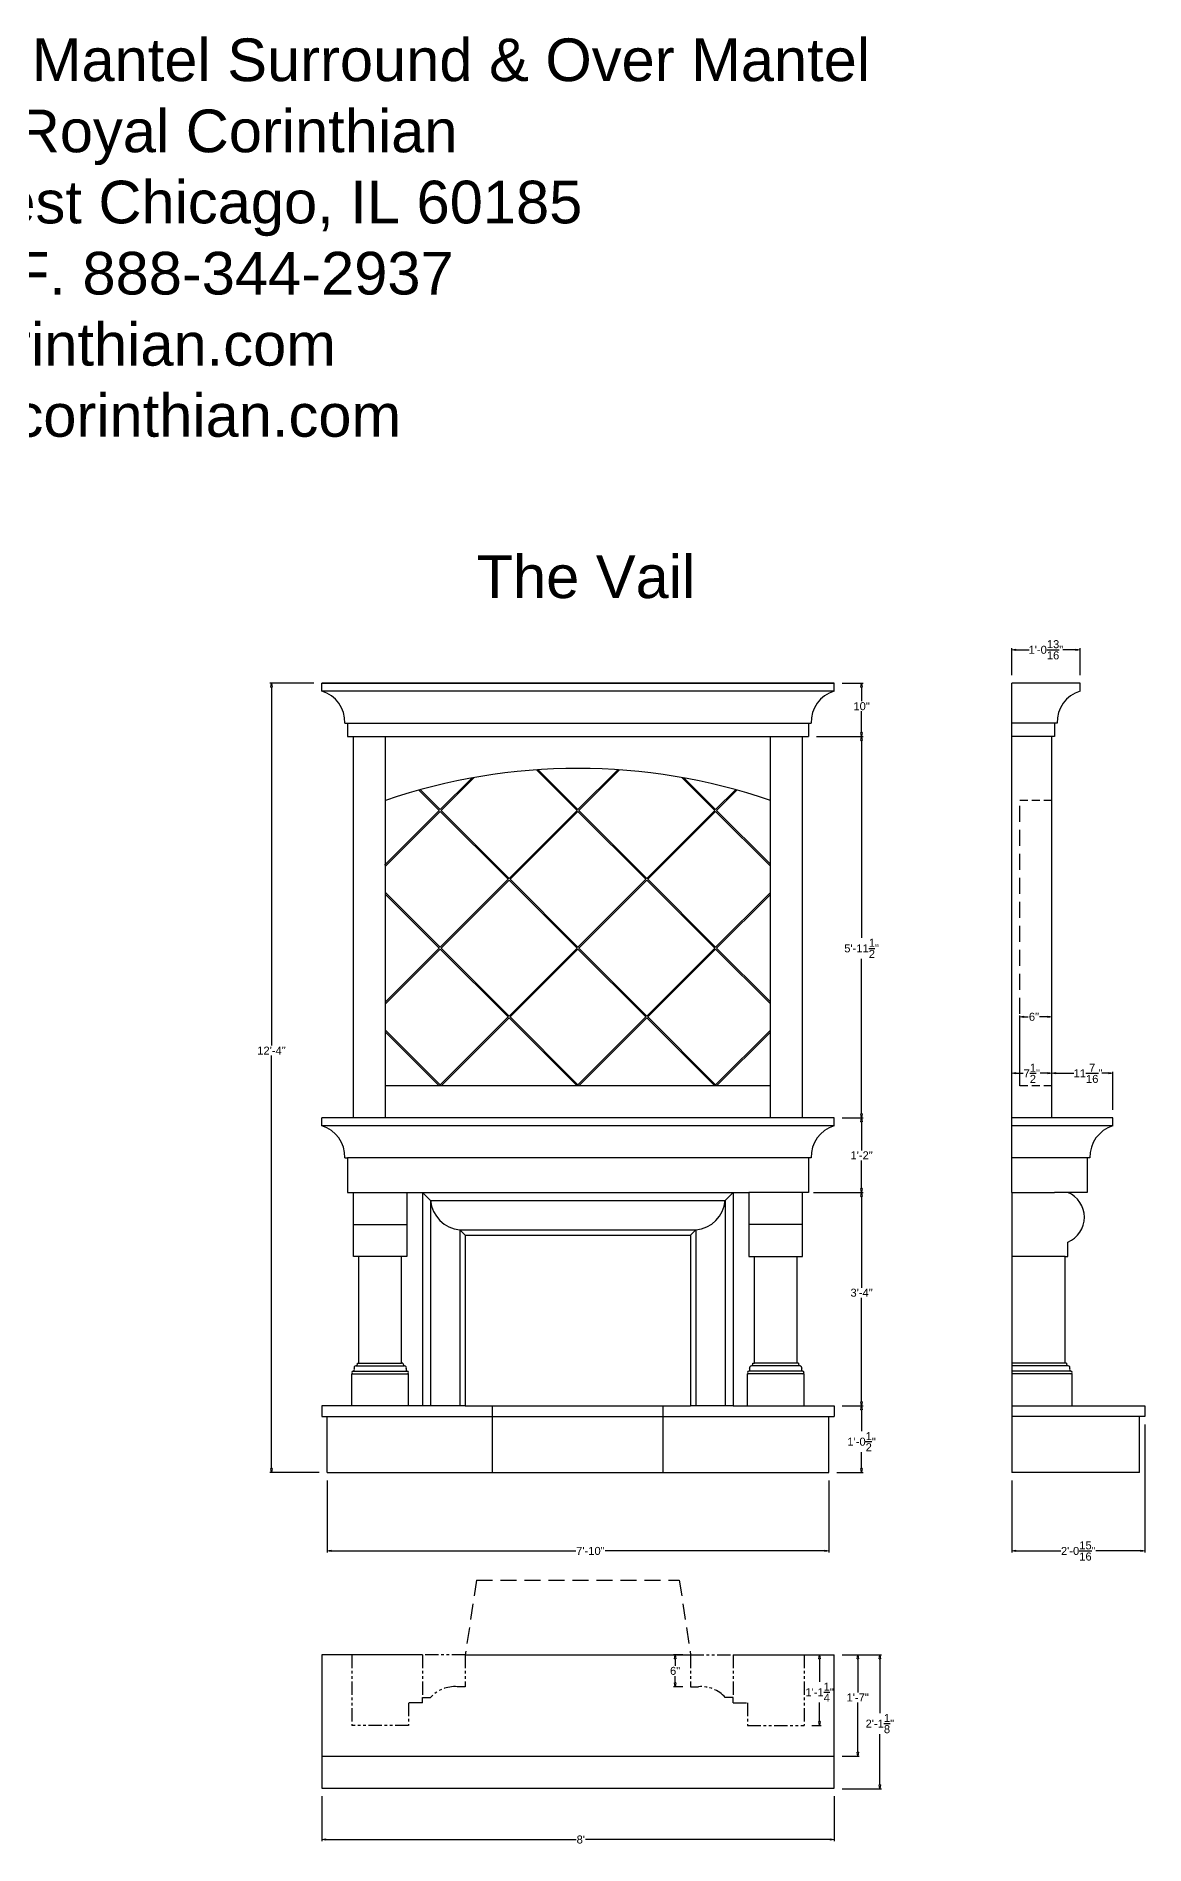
# Model space of a CAD drawing. Header units: millimetres. Extents: x 1155 to 2227, y 540 to 1342.
# Drawn here: x 2019.6 to 2227.4, y 999.5 to 1338.6 of the extents above; entities that cross this region are included whole.
import ezdxf

# ---------------------------------------------------------------- set-up
doc = ezdxf.new("R2010")
doc.units = ezdxf.units.MM
doc.linetypes.add('HIDDEN', pattern=[0.375, 0.25, -0.125])
doc.linetypes.add('PHANTOM2', pattern=[1.25, 0.625, -0.125, 0.125, -0.125, 0.125, -0.125])
doc.layers.add('dimension', color=4, linetype='Continuous')
doc.layers.add('text', color=4, linetype='Continuous')
doc.styles.get("Standard").update_dxf_attribs({"font": 'arial.ttf'})
doc.dimstyles.new('25', dxfattribs={"dimscale": 1.5, "dimtxt": 1, "dimasz": 0.5, "dimexe": 0.1875, "dimexo": 1, "dimgap": 0.125, "dimtad": 0, "dimtih": 1, "dimtoh": 1, "dimdec": 4, "dimzin": 4, "dimdsep": 46, "dimlunit": 4, "dimtxsty": 'Standard', "dimblk1": 'CLOSEDBLANK', "dimblk2": 'CLOSEDBLANK', "dimsah": 1, "dimcen": -1, "dimclrd": 256, "dimclre": 256, "dimclrt": 256, "dimadec": 0, "dimazin": 0, "dimtfac": 1, "dimtdec": 4, "dimtofl": 0, "dimtmove": 0, "dimatfit": 3, "dimldrblk": 'CLOSEDBLANK', "dimfxl": 1, "dimtolj": 1, "dimtzin": 4, "dimarcsym": 0})

# ---------------------------------------------------------------- blocks, each defined once
blk = doc.blocks.new('_CLOSEDBLANK')
at = {"color": 0, "linetype": 'ByBlock'}
for p, q in [((-1, 0.17), (0, 0)), ((-1, 0.17), (-1, -0.17)), ((0, 0), (-1, -0.17))]:
    blk.add_line(p, q, dxfattribs=at)
blk = doc.blocks.new('*D342')
at = {"layer": 'Defpoints', "color": 0, "transparency": 16777216}
for p in [(2074.11, 1069.31), (2168.11, 1069.31), (2168.11, 1054.6)]:
    blk.add_point(p, dxfattribs=at)
at = {"layer": 'dimension', "lineweight": -2, "transparency": 16777216}
for p, q in [((2074.11, 1067.81), (2074.11, 1054.31)), ((2168.11, 1067.81), (2168.11, 1054.31)), ((2074.86, 1054.6), (2120.69, 1054.6)), ((2167.36, 1054.6), (2126.2, 1054.6))]:
    blk.add_line(p, q, dxfattribs=at)
at = {"layer": 'dimension', "lineweight": -2, "transparency": 16777216, "xscale": 0.75, "yscale": 0.75, "zscale": 0.75, "rotation": 180}
blk.add_blockref('_CLOSEDBLANK', (2074.11, 1054.6), dxfattribs=at)
at = {"layer": 'dimension', "lineweight": -2, "transparency": 16777216, "xscale": 0.75, "yscale": 0.75, "zscale": 0.75}
blk.add_blockref('_CLOSEDBLANK', (2168.11, 1054.6), dxfattribs=at)
at = {"layer": 'dimension', "transparency": 16777216, "insert": (2123.44, 1054.6), "char_height": 1.5, "attachment_point": 5}
blk.add_mtext('\\A1;7\'-10"', dxfattribs=at)
blk = doc.blocks.new('*D343')
at = {"layer": 'Defpoints', "color": 0, "transparency": 16777216}
for p in [(2169.11, 1081.81), (2174.28, 1081.81), (2168.11, 1069.31)]:
    blk.add_point(p, dxfattribs=at)
at = {"layer": 'dimension', "lineweight": -2, "transparency": 16777216}
for p, q in [((2170.61, 1081.81), (2174.56, 1081.81)), ((2174.28, 1081.06), (2174.28, 1077.04)), ((2174.28, 1070.06), (2174.28, 1073.13)), ((2169.61, 1069.31), (2174.56, 1069.31))]:
    blk.add_line(p, q, dxfattribs=at)
at = {"layer": 'dimension', "lineweight": -2, "transparency": 16777216, "xscale": 0.75, "yscale": 0.75, "zscale": 0.75}
for p, rotation in [((2174.28, 1081.81), 90), ((2174.28, 1069.31), 270)]:
    blk.add_blockref('_CLOSEDBLANK', p, dxfattribs=dict(at, rotation=rotation))
at = {"layer": 'dimension', "transparency": 16777216, "insert": (2174.28, 1075.09), "char_height": 1.5, "attachment_point": 5}
blk.add_mtext('\\A1;1\'-0{\\H1.000000x;\\S1/2;}"', dxfattribs=at)
blk = doc.blocks.new('*D344')
at = {"layer": 'Defpoints', "color": 0, "transparency": 16777216}
for p in [(2163.75, 1121.81), (2174.28, 1121.81), (2169.24, 1081.81)]:
    blk.add_point(p, dxfattribs=at)
at = {"layer": 'dimension', "lineweight": -2, "transparency": 16777216}
for p, q in [((2165.25, 1121.81), (2174.56, 1121.81)), ((2174.28, 1121.06), (2174.28, 1103.96)), ((2174.28, 1082.56), (2174.28, 1102.05)), ((2170.74, 1081.81), (2174.56, 1081.81))]:
    blk.add_line(p, q, dxfattribs=at)
at = {"layer": 'dimension', "lineweight": -2, "transparency": 16777216, "xscale": 0.75, "yscale": 0.75, "zscale": 0.75}
for p, rotation in [((2174.28, 1121.81), 90), ((2174.28, 1081.81), 270)]:
    blk.add_blockref('_CLOSEDBLANK', p, dxfattribs=dict(at, rotation=rotation))
at = {"layer": 'dimension', "transparency": 16777216, "insert": (2174.28, 1103.01), "char_height": 1.5, "attachment_point": 5}
blk.add_mtext('\\A1;3\'-4"', dxfattribs=at)
blk = doc.blocks.new('*D345')
at = {"layer": 'Defpoints', "color": 0, "transparency": 16777216}
for p in [(2169.11, 1135.81), (2174.28, 1135.81), (2164.32, 1121.81)]:
    blk.add_point(p, dxfattribs=at)
at = {"layer": 'dimension', "lineweight": -2, "transparency": 16777216}
for p, q in [((2170.61, 1135.81), (2174.56, 1135.81)), ((2174.28, 1135.06), (2174.28, 1129.71)), ((2174.28, 1122.56), (2174.28, 1127.83)), ((2165.82, 1121.81), (2174.56, 1121.81))]:
    blk.add_line(p, q, dxfattribs=at)
at = {"layer": 'dimension', "lineweight": -2, "transparency": 16777216, "xscale": 0.75, "yscale": 0.75, "zscale": 0.75}
for p, rotation in [((2174.28, 1135.81), 90), ((2174.28, 1121.81), 270)]:
    blk.add_blockref('_CLOSEDBLANK', p, dxfattribs=dict(at, rotation=rotation))
at = {"layer": 'dimension', "transparency": 16777216, "insert": (2174.28, 1128.77), "char_height": 1.5, "attachment_point": 5}
blk.add_mtext('\\A1;1\'-2"', dxfattribs=at)
blk = doc.blocks.new('*D346')
at = {"layer": 'Defpoints', "color": 0, "transparency": 16777216}
for p in [(2164.32, 1207.31), (2174.28, 1207.31), (2169.24, 1135.81)]:
    blk.add_point(p, dxfattribs=at)
at = {"layer": 'dimension', "lineweight": -2, "transparency": 16777216}
for p, q in [((2165.82, 1207.31), (2174.56, 1207.31)), ((2174.28, 1206.56), (2174.28, 1169.54)), ((2174.28, 1136.56), (2174.28, 1165.63)), ((2170.74, 1135.81), (2174.56, 1135.81))]:
    blk.add_line(p, q, dxfattribs=at)
at = {"layer": 'dimension', "lineweight": -2, "transparency": 16777216, "xscale": 0.75, "yscale": 0.75, "zscale": 0.75}
for p, rotation in [((2174.28, 1207.31), 90), ((2174.28, 1135.81), 270)]:
    blk.add_blockref('_CLOSEDBLANK', p, dxfattribs=dict(at, rotation=rotation))
at = {"layer": 'dimension', "transparency": 16777216, "insert": (2174.28, 1167.58), "char_height": 1.5, "attachment_point": 5}
blk.add_mtext('\\A1;5\'-11{\\H1.000000x;\\S1/2;}"', dxfattribs=at)
blk = doc.blocks.new('*D347')
at = {"layer": 'Defpoints', "color": 0, "transparency": 16777216}
for p in [(2169.11, 1217.31), (2174.28, 1217.31), (2164.44, 1207.31)]:
    blk.add_point(p, dxfattribs=at)
at = {"layer": 'dimension', "lineweight": -2, "transparency": 16777216}
for p, q in [((2170.61, 1217.31), (2174.56, 1217.31)), ((2174.28, 1216.56), (2174.28, 1213.93)), ((2174.28, 1208.06), (2174.28, 1212.02)), ((2165.94, 1207.31), (2174.56, 1207.31))]:
    blk.add_line(p, q, dxfattribs=at)
at = {"layer": 'dimension', "lineweight": -2, "transparency": 16777216, "xscale": 0.75, "yscale": 0.75, "zscale": 0.75}
for p, rotation in [((2174.28, 1217.31), 90), ((2174.28, 1207.31), 270)]:
    blk.add_blockref('_CLOSEDBLANK', p, dxfattribs=dict(at, rotation=rotation))
at = {"layer": 'dimension', "transparency": 16777216, "insert": (2174.28, 1212.97), "char_height": 1.5, "attachment_point": 5}
blk.add_mtext('\\A1;10"', dxfattribs=at)
blk = doc.blocks.new('*D348')
at = {"layer": 'Defpoints', "color": 0, "transparency": 16777216}
for p in [(2063.66, 1217.31), (2073.11, 1217.31), (2074.11, 1069.31)]:
    blk.add_point(p, dxfattribs=at)
at = {"layer": 'dimension', "lineweight": -2, "transparency": 16777216}
for p, q in [((2071.61, 1217.31), (2063.38, 1217.31)), ((2063.66, 1216.56), (2063.66, 1149.35)), ((2063.66, 1070.06), (2063.66, 1147.47)), ((2072.61, 1069.31), (2063.38, 1069.31))]:
    blk.add_line(p, q, dxfattribs=at)
at = {"layer": 'dimension', "lineweight": -2, "transparency": 16777216, "xscale": 0.75, "yscale": 0.75, "zscale": 0.75}
for p, rotation in [((2063.66, 1217.31), 90), ((2063.66, 1069.31), 270)]:
    blk.add_blockref('_CLOSEDBLANK', p, dxfattribs=dict(at, rotation=rotation))
at = {"layer": 'dimension', "transparency": 16777216, "insert": (2063.66, 1148.41), "char_height": 1.5, "attachment_point": 5}
blk.add_mtext('\\A1;12\'-4"', dxfattribs=at)
blk = doc.blocks.new('*D349')
at = {"layer": 'Defpoints', "color": 0, "transparency": 16777216}
for p in [(2227.37, 1079.81), (2202.43, 1069.31), (2202.43, 1054.6)]:
    blk.add_point(p, dxfattribs=at)
at = {"layer": 'dimension', "lineweight": -2, "transparency": 16777216}
for p, q in [((2227.37, 1078.31), (2227.37, 1054.31)), ((2202.43, 1067.81), (2202.43, 1054.31)), ((2203.18, 1054.6), (2211.65, 1054.6)), ((2226.62, 1054.6), (2218.16, 1054.6))]:
    blk.add_line(p, q, dxfattribs=at)
at = {"layer": 'dimension', "lineweight": -2, "transparency": 16777216, "xscale": 0.75, "yscale": 0.75, "zscale": 0.75, "rotation": 180}
blk.add_blockref('_CLOSEDBLANK', (2202.43, 1054.6), dxfattribs=at)
at = {"layer": 'dimension', "lineweight": -2, "transparency": 16777216, "xscale": 0.75, "yscale": 0.75, "zscale": 0.75}
blk.add_blockref('_CLOSEDBLANK', (2227.37, 1054.6), dxfattribs=at)
at = {"layer": 'dimension', "transparency": 16777216, "insert": (2214.9, 1054.6), "char_height": 1.5, "attachment_point": 5}
blk.add_mtext('\\A1;2\'-0{\\H1.000000x;\\S15/16;}"', dxfattribs=at)
blk = doc.blocks.new('*D352')
at = {"layer": 'Defpoints', "color": 0, "transparency": 16777216}
for p in [(2221.37, 1144.15), (2209.93, 1135.81), (2221.37, 1135.81)]:
    blk.add_point(p, dxfattribs=at)
at = {"layer": 'dimension', "lineweight": -2, "transparency": 16777216}
for p, q in [((2209.93, 1137.31), (2209.93, 1144.43)), ((2210.68, 1144.15), (2214.09, 1144.15)), ((2220.62, 1144.15), (2219.32, 1144.15)), ((2221.37, 1137.31), (2221.37, 1144.43))]:
    blk.add_line(p, q, dxfattribs=at)
at = {"layer": 'dimension', "lineweight": -2, "transparency": 16777216, "xscale": 0.75, "yscale": 0.75, "zscale": 0.75, "rotation": 180}
blk.add_blockref('_CLOSEDBLANK', (2209.93, 1144.15), dxfattribs=at)
at = {"layer": 'dimension', "lineweight": -2, "transparency": 16777216, "xscale": 0.75, "yscale": 0.75, "zscale": 0.75}
blk.add_blockref('_CLOSEDBLANK', (2221.37, 1144.15), dxfattribs=at)
at = {"layer": 'dimension', "transparency": 16777216, "insert": (2216.71, 1144.15), "char_height": 1.5, "attachment_point": 5}
blk.add_mtext('\\A1;11{\\H1.000000x;\\S7/16;}"', dxfattribs=at)
blk = doc.blocks.new('*D353')
at = {"layer": 'Defpoints', "color": 0, "transparency": 16777216}
for p in [(2202.43, 1144.15), (2202.43, 1135.93), (2209.93, 1135.81)]:
    blk.add_point(p, dxfattribs=at)
at = {"layer": 'dimension', "lineweight": -2, "transparency": 16777216}
for p, q in [((2202.43, 1137.43), (2202.43, 1144.43)), ((2203.18, 1144.15), (2204.59, 1144.15)), ((2209.18, 1144.15), (2207.77, 1144.15)), ((2209.93, 1137.31), (2209.93, 1144.43))]:
    blk.add_line(p, q, dxfattribs=at)
at = {"layer": 'dimension', "lineweight": -2, "transparency": 16777216, "xscale": 0.75, "yscale": 0.75, "zscale": 0.75, "rotation": 180}
blk.add_blockref('_CLOSEDBLANK', (2202.43, 1144.15), dxfattribs=at)
at = {"layer": 'dimension', "lineweight": -2, "transparency": 16777216, "xscale": 0.75, "yscale": 0.75, "zscale": 0.75}
blk.add_blockref('_CLOSEDBLANK', (2209.93, 1144.15), dxfattribs=at)
at = {"layer": 'dimension', "transparency": 16777216, "insert": (2206.18, 1144.15), "char_height": 1.5, "attachment_point": 5}
blk.add_mtext('\\A1;7{\\H1.000000x;\\S1/2;}"', dxfattribs=at)
blk = doc.blocks.new('*D354')
at = {"layer": 'Defpoints', "color": 0, "transparency": 16777216}
for p in [(2203.93, 1154.74), (2203.93, 1141.81), (2209.93, 1141.81)]:
    blk.add_point(p, dxfattribs=at)
at = {"layer": 'dimension', "lineweight": -2, "transparency": 16777216}
for p, q in [((2203.93, 1143.31), (2203.93, 1155.02)), ((2204.68, 1154.74), (2205.53, 1154.74)), ((2209.18, 1154.74), (2207.64, 1154.74)), ((2209.93, 1143.31), (2209.93, 1155.02))]:
    blk.add_line(p, q, dxfattribs=at)
at = {"layer": 'dimension', "lineweight": -2, "transparency": 16777216, "xscale": 0.75, "yscale": 0.75, "zscale": 0.75, "rotation": 180}
blk.add_blockref('_CLOSEDBLANK', (2203.93, 1154.74), dxfattribs=at)
at = {"layer": 'dimension', "lineweight": -2, "transparency": 16777216, "xscale": 0.75, "yscale": 0.75, "zscale": 0.75}
blk.add_blockref('_CLOSEDBLANK', (2209.93, 1154.74), dxfattribs=at)
at = {"layer": 'dimension', "transparency": 16777216, "insert": (2206.59, 1154.74), "char_height": 1.5, "attachment_point": 5}
blk.add_mtext('\\A1;6"', dxfattribs=at)
blk = doc.blocks.new('*D355')
at = {"layer": 'Defpoints', "color": 0, "transparency": 16777216}
for p in [(2202.43, 1223.56), (2202.43, 1217.31), (2215.22, 1217.31)]:
    blk.add_point(p, dxfattribs=at)
at = {"layer": 'dimension', "lineweight": -2, "transparency": 16777216}
for p, q in [((2202.43, 1218.81), (2202.43, 1223.84)), ((2203.18, 1223.56), (2205.66, 1223.56)), ((2214.47, 1223.56), (2211.99, 1223.56)), ((2215.22, 1218.81), (2215.22, 1223.84))]:
    blk.add_line(p, q, dxfattribs=at)
at = {"layer": 'dimension', "lineweight": -2, "transparency": 16777216, "xscale": 0.75, "yscale": 0.75, "zscale": 0.75, "rotation": 180}
blk.add_blockref('_CLOSEDBLANK', (2202.43, 1223.56), dxfattribs=at)
at = {"layer": 'dimension', "lineweight": -2, "transparency": 16777216, "xscale": 0.75, "yscale": 0.75, "zscale": 0.75}
blk.add_blockref('_CLOSEDBLANK', (2215.22, 1223.56), dxfattribs=at)
at = {"layer": 'dimension', "transparency": 16777216, "insert": (2208.83, 1223.56), "char_height": 1.5, "attachment_point": 5}
blk.add_mtext('\\A1;1\'-0{\\H1.000000x;\\S13/16;}"', dxfattribs=at)
blk = doc.blocks.new('*D356')
at = {"layer": 'Defpoints', "color": 0, "transparency": 16777216}
for p in [(2073.11, 1010.14), (2169.11, 1010.14), (2169.11, 1000.49)]:
    blk.add_point(p, dxfattribs=at)
at = {"layer": 'dimension', "lineweight": -2, "transparency": 16777216}
for p, q in [((2073.11, 1008.64), (2073.11, 1000.21)), ((2169.11, 1008.64), (2169.11, 1000.21)), ((2073.86, 1000.49), (2120.77, 1000.49)), ((2168.36, 1000.49), (2122.52, 1000.49))]:
    blk.add_line(p, q, dxfattribs=at)
at = {"layer": 'dimension', "lineweight": -2, "transparency": 16777216, "xscale": 0.75, "yscale": 0.75, "zscale": 0.75, "rotation": 180}
blk.add_blockref('_CLOSEDBLANK', (2073.11, 1000.49), dxfattribs=at)
at = {"layer": 'dimension', "lineweight": -2, "transparency": 16777216, "xscale": 0.75, "yscale": 0.75, "zscale": 0.75}
blk.add_blockref('_CLOSEDBLANK', (2169.11, 1000.49), dxfattribs=at)
at = {"layer": 'dimension', "transparency": 16777216, "insert": (2121.64, 1000.49), "char_height": 1.5, "attachment_point": 5}
blk.add_mtext("\\A1;8'", dxfattribs=at)
blk = doc.blocks.new('*D357')
at = {"layer": 'Defpoints', "color": 0, "transparency": 16777216}
for p in [(2169.11, 1035.14), (2177.7, 1035.14), (2169.11, 1010.02)]:
    blk.add_point(p, dxfattribs=at)
at = {"layer": 'dimension', "lineweight": -2, "transparency": 16777216}
for p, q in [((2170.61, 1035.14), (2177.98, 1035.14)), ((2177.7, 1034.39), (2177.7, 1024.19)), ((2177.7, 1010.77), (2177.7, 1020.28)), ((2170.61, 1010.02), (2177.98, 1010.02))]:
    blk.add_line(p, q, dxfattribs=at)
at = {"layer": 'dimension', "lineweight": -2, "transparency": 16777216, "xscale": 0.75, "yscale": 0.75, "zscale": 0.75}
for p, rotation in [((2177.7, 1035.14), 90), ((2177.7, 1010.02), 270)]:
    blk.add_blockref('_CLOSEDBLANK', p, dxfattribs=dict(at, rotation=rotation))
at = {"layer": 'dimension', "transparency": 16777216, "insert": (2177.7, 1022.23), "char_height": 1.5, "attachment_point": 5}
blk.add_mtext('\\A1;2\'-1{\\H1.000000x;\\S1/8;}"', dxfattribs=at)
blk = doc.blocks.new('*D358')
at = {"layer": 'Defpoints', "color": 0, "transparency": 16777216}
for p in [(2169.24, 1035.14), (2173.55, 1035.14), (2169.11, 1016.14)]:
    blk.add_point(p, dxfattribs=at)
at = {"layer": 'dimension', "lineweight": -2, "transparency": 16777216}
for p, q in [((2170.74, 1035.14), (2173.83, 1035.14)), ((2173.55, 1034.39), (2173.55, 1028.07)), ((2173.55, 1016.89), (2173.55, 1026.19)), ((2170.61, 1016.14), (2173.83, 1016.14))]:
    blk.add_line(p, q, dxfattribs=at)
at = {"layer": 'dimension', "lineweight": -2, "transparency": 16777216, "xscale": 0.75, "yscale": 0.75, "zscale": 0.75}
for p, rotation in [((2173.55, 1035.14), 90), ((2173.55, 1016.14), 270)]:
    blk.add_blockref('_CLOSEDBLANK', p, dxfattribs=dict(at, rotation=rotation))
at = {"layer": 'dimension', "transparency": 16777216, "insert": (2173.55, 1027.13), "char_height": 1.5, "attachment_point": 5}
blk.add_mtext('\\A1;1\'-7"', dxfattribs=at)
blk = doc.blocks.new('*D359')
at = {"layer": 'Defpoints', "color": 0, "transparency": 16777216}
for p in [(2163.48, 1035.14), (2166.41, 1035.14), (2163.48, 1021.89)]:
    blk.add_point(p, dxfattribs=at)
at = {"layer": 'dimension', "lineweight": -2, "transparency": 16777216}
for p, q in [((2164.98, 1035.14), (2166.69, 1035.14)), ((2166.41, 1034.39), (2166.41, 1030.07)), ((2166.41, 1022.64), (2166.41, 1026.18)), ((2164.98, 1021.89), (2166.69, 1021.89))]:
    blk.add_line(p, q, dxfattribs=at)
at = {"layer": 'dimension', "lineweight": -2, "transparency": 16777216, "xscale": 0.75, "yscale": 0.75, "zscale": 0.75}
for p, rotation in [((2166.41, 1035.14), 90), ((2166.41, 1021.89), 270)]:
    blk.add_blockref('_CLOSEDBLANK', p, dxfattribs=dict(at, rotation=rotation))
at = {"layer": 'dimension', "transparency": 16777216, "insert": (2166.41, 1028.12), "char_height": 1.5, "attachment_point": 5}
blk.add_mtext('\\A1;1\'-1{\\H1.000000x;\\S1/4;}"', dxfattribs=at)
blk = doc.blocks.new('*D360')
at = {"layer": 'Defpoints', "color": 0, "transparency": 16777216}
for p in [(2142.24, 1035.14), (2139.33, 1029.14), (2142.24, 1029.14)]:
    blk.add_point(p, dxfattribs=at)
at = {"layer": 'dimension', "lineweight": -2, "transparency": 16777216}
for p, q in [((2140.74, 1035.14), (2139.05, 1035.14)), ((2139.33, 1034.39), (2139.33, 1033.06)), ((2139.33, 1029.89), (2139.33, 1031.15)), ((2140.74, 1029.14), (2139.05, 1029.14))]:
    blk.add_line(p, q, dxfattribs=at)
at = {"layer": 'dimension', "lineweight": -2, "transparency": 16777216, "xscale": 0.75, "yscale": 0.75, "zscale": 0.75}
for p, rotation in [((2139.33, 1035.14), 90), ((2139.33, 1029.14), 270)]:
    blk.add_blockref('_CLOSEDBLANK', p, dxfattribs=dict(at, rotation=rotation))
at = {"layer": 'dimension', "transparency": 16777216, "insert": (2139.33, 1032.11), "char_height": 1.5, "attachment_point": 5}
blk.add_mtext('\\A1;6"', dxfattribs=at)

msp = doc.modelspace()

# ---------------------------------------------------------------- linework, layer by layer
at = {"color": 0}
for p, q in [((2073.11015, 1215.80549), (2073.11015, 1217.30549)), ((2073.11015, 1217.30549), (2169.11015, 1217.30549)), ((2169.11015, 1217.30549), (2073.11015, 1217.30549)), ((2169.11015, 1215.80549), (2073.11015, 1215.80549)), ((2169.11015, 1215.80549), (2169.11015, 1217.30549)), ((2202.43316, 1135.80549), (2202.43316, 1217.30549)), ((2215.22444, 1217.30549), (2202.43316, 1217.30549)), ((2215.22444, 1215.80549), (2215.22444, 1217.30549)), ((2077.40144, 1209.80549), (2164.81887, 1209.80549)), ((2077.90144, 1209.80549), (2077.90144, 1207.30549)), ((2077.90144, 1207.30549), (2164.31887, 1207.30549)), ((2079.04765, 1135.80549), (2079.04765, 1207.30549)), ((2085.04765, 1135.80549), (2085.04765, 1207.30549)), ((2157.17265, 1135.80549), (2157.17265, 1207.30549)), ((2163.17265, 1135.80549), (2163.17265, 1207.30549)), ((2164.31887, 1209.80549), (2164.31887, 1207.30549)), ((2210.93316, 1209.80549), (2202.43316, 1209.80549)), ((2209.93316, 1207.30549), (2202.43316, 1207.30549)), ((2209.93316, 1135.80549), (2209.93316, 1207.30549)), ((2210.43316, 1207.30549), (2209.93316, 1207.30549)), ((2210.43316, 1209.80549), (2210.43316, 1207.30549)), ((2120.93338, 1193.42429), (2113.32462, 1201.03304)), ((2113.65549, 1201.05573), (2121.11015, 1193.60106)), ((2128.56482, 1201.05573), (2121.11015, 1193.60106)), ((2128.89568, 1201.03304), (2121.28693, 1193.42429)), ((2095.12398, 1193.42429), (2091.30495, 1197.24332)), ((2095.30076, 1193.60106), (2091.58195, 1197.31987)), ((2095.30076, 1193.60106), (2101.21357, 1199.51387)), ((2095.47753, 1193.42429), (2101.64448, 1199.59124)), ((2146.74277, 1193.42429), (2140.57582, 1199.59124)), ((2146.91955, 1193.60106), (2141.00674, 1199.51387)), ((2146.91955, 1193.60106), (2150.63836, 1197.31987)), ((2147.09633, 1193.42429), (2150.91536, 1197.24332)), ((2084.87088, 1183.17118), (2095.12398, 1193.42429)), ((2085.04765, 1182.99441), (2095.30076, 1193.24751)), ((2095.30076, 1193.24751), (2108.02868, 1180.51959)), ((2095.47753, 1193.42429), (2108.20545, 1180.69636)), ((2120.93338, 1193.42429), (2108.20545, 1180.69636)), ((2121.11015, 1193.24751), (2108.38223, 1180.51959)), ((2133.83808, 1180.51959), (2121.11015, 1193.24751)), ((2121.28693, 1193.42429), (2134.01485, 1180.69636)), ((2134.01485, 1180.69636), (2146.74277, 1193.42429)), ((2134.19163, 1180.51959), (2146.91955, 1193.24751)), ((2157.17265, 1182.99441), (2146.91955, 1193.24751)), ((2157.17265, 1183.34796), (2147.09633, 1193.42429)), ((2108.02868, 1180.51959), (2095.30076, 1167.79167)), ((2108.20545, 1180.34281), (2095.47753, 1167.61489)), ((2108.20545, 1180.34281), (2120.93338, 1167.61489)), ((2108.38223, 1180.51959), (2121.11015, 1167.79167)), ((2121.11015, 1167.79167), (2133.83808, 1180.51959)), ((2121.28693, 1167.61489), (2134.01485, 1180.34281)), ((2146.74277, 1167.61489), (2134.01485, 1180.34281)), ((2134.19163, 1180.51959), (2146.91955, 1167.79167)), ((2095.30076, 1167.79167), (2085.04765, 1178.04477)), ((2095.12398, 1167.61489), (2085.04765, 1177.69121)), ((2157.17265, 1178.04477), (2146.91955, 1167.79167)), ((2157.17265, 1177.69121), (2147.09633, 1167.61489)), ((2095.12398, 1167.61489), (2085.04765, 1157.53856)), ((2095.30076, 1167.43811), (2085.04765, 1157.18501)), ((2095.30076, 1167.43811), (2108.02868, 1154.71019)), ((2108.20545, 1154.88697), (2095.47753, 1167.61489)), ((2108.20545, 1154.88697), (2120.93338, 1167.61489)), ((2108.38223, 1154.71019), (2121.11015, 1167.43811)), ((2121.11015, 1167.43811), (2133.83808, 1154.71019)), ((2121.28693, 1167.61489), (2134.01485, 1154.88697)), ((2146.74277, 1167.61489), (2134.01485, 1154.88697)), ((2146.91955, 1167.43811), (2134.19163, 1154.71019)), ((2146.91955, 1167.43811), (2157.17265, 1157.18501)), ((2147.09633, 1167.61489), (2157.17265, 1157.53856)), ((2095.30076, 1141.98227), (2108.02868, 1154.71019)), ((2095.47753, 1141.80549), (2108.20545, 1154.53341)), ((2120.93338, 1141.80549), (2108.20545, 1154.53341)), ((2121.11015, 1141.98227), (2108.38223, 1154.71019)), ((2133.83808, 1154.71019), (2121.11015, 1141.98227)), ((2134.01485, 1154.53341), (2121.28693, 1141.80549)), ((2134.01485, 1154.53341), (2146.74277, 1141.80549)), ((2134.19163, 1154.71019), (2146.91955, 1141.98227)), ((2095.30076, 1141.98227), (2085.04765, 1152.23537)), ((2095.12398, 1141.80549), (2085.04765, 1151.88182)), ((2157.17265, 1152.23537), (2146.91955, 1141.98227)), ((2157.17265, 1151.88182), (2147.09633, 1141.80549)), ((2157.17265, 1141.80549), (2085.04765, 1141.80549)), ((2073.11015, 1134.30549), (2073.11015, 1135.80549)), ((2169.11015, 1135.80549), (2073.11015, 1135.80549)), ((2169.11015, 1134.30549), (2073.11015, 1134.30549)), ((2169.11015, 1134.30549), (2169.11015, 1135.80549)), ((2221.37066, 1135.80549), (2202.43316, 1135.80549)), ((2202.43316, 1121.80549), (2202.43316, 1135.80549)), ((2221.37066, 1134.30549), (2202.43316, 1134.30549)), ((2221.37066, 1134.30549), (2221.37066, 1135.80549)), ((2077.40144, 1128.30549), (2077.90144, 1128.30549)), ((2077.90144, 1128.30549), (2077.90144, 1121.80549)), ((2164.31887, 1128.30549), (2077.90144, 1128.30549)), ((2164.81887, 1128.30549), (2164.31887, 1128.30549)), ((2164.31887, 1128.30549), (2164.31887, 1121.80549)), ((2216.57938, 1128.30549), (2202.43316, 1128.30549)), ((2217.07938, 1128.30549), (2216.57938, 1128.30549)), ((2216.57938, 1128.30549), (2216.57938, 1121.80549)), ((2077.90144, 1121.80549), (2079.04765, 1121.80549)), ((2079.04765, 1121.80549), (2089.04765, 1121.80549)), ((2079.04765, 1109.80549), (2079.04765, 1121.80549)), ((2089.04765, 1121.80549), (2089.04765, 1109.80549)), ((2089.04765, 1121.80549), (2153.17265, 1121.80549)), ((2091.98515, 1121.80549), (2150.23515, 1121.80549)), ((2091.98515, 1121.80549), (2091.98515, 1081.80549)), ((2091.98515, 1121.80549), (2093.48515, 1120.30549)), ((2093.48515, 1120.30549), (2148.73515, 1120.30549)), ((2093.48515, 1120.30549), (2093.48515, 1081.80549)), ((2148.73515, 1120.30549), (2150.23515, 1121.80549)), ((2148.73515, 1120.30549), (2148.73515, 1081.80549)), ((2150.23515, 1121.80549), (2150.23515, 1081.80549)), ((2163.17265, 1121.80549), (2153.17265, 1121.80549)), ((2153.17265, 1121.80549), (2153.17265, 1109.80549)), ((2163.17265, 1109.80549), (2163.17265, 1121.80549)), ((2164.31887, 1121.80549), (2163.17265, 1121.80549)), ((2202.43316, 1121.80549), (2202.43316, 1081.80549)), ((2202.43316, 1121.80549), (2210.43316, 1121.80549)), ((2215.43316, 1121.80549), (2210.43316, 1121.80549)), ((2216.57938, 1121.80549), (2215.43316, 1121.80549)), ((2079.04765, 1115.80549), (2089.04765, 1115.80549)), ((2163.17265, 1115.80549), (2153.17265, 1115.80549)), ((2098.98515, 1114.80549), (2143.23515, 1114.80549)), ((2098.98515, 1114.80549), (2098.98515, 1081.80549)), ((2098.98515, 1114.80549), (2099.98515, 1113.80549)), ((2099.98515, 1113.80549), (2142.23515, 1113.80549)), ((2099.98515, 1113.80549), (2099.98515, 1081.80549)), ((2142.23515, 1113.80549), (2143.23515, 1114.80549)), ((2142.23515, 1113.80549), (2142.23515, 1081.80549)), ((2143.23515, 1114.80549), (2143.23515, 1081.80549)), ((2212.93316, 1109.80549), (2212.93316, 1112.50559)), ((2089.04765, 1109.80549), (2079.04765, 1109.80549)), ((2080.04765, 1089.80549), (2080.04765, 1109.80549)), ((2088.04765, 1089.80549), (2088.04765, 1109.80549)), ((2153.17265, 1109.80549), (2163.17265, 1109.80549)), ((2154.17265, 1089.80549), (2154.17265, 1109.80549)), ((2162.17265, 1089.80549), (2162.17265, 1109.80549)), ((2212.43316, 1109.80549), (2202.43316, 1109.80549)), ((2212.43316, 1089.80549), (2212.43316, 1109.80549)), ((2212.43316, 1109.80549), (2212.93316, 1109.80549)), ((2079.48663, 1089.30549), (2088.60867, 1089.30549)), ((2079.79765, 1089.80549), (2080.04765, 1089.80549)), ((2080.04765, 1089.80549), (2088.04765, 1089.80549)), ((2088.29765, 1089.80549), (2088.04765, 1089.80549)), ((2162.73367, 1089.30549), (2153.61163, 1089.30549)), ((2153.92265, 1089.80549), (2154.17265, 1089.80549)), ((2162.17265, 1089.80549), (2154.17265, 1089.80549)), ((2162.42265, 1089.80549), (2162.17265, 1089.80549)), ((2212.68316, 1089.80549), (2202.43316, 1089.80549)), ((2212.99418, 1089.30549), (2202.43316, 1089.30549)), ((2212.68316, 1089.80549), (2212.43316, 1089.80549)), ((2078.73595, 1081.80549), (2078.73595, 1087.80549)), ((2078.73595, 1087.80549), (2089.35936, 1087.80549)), ((2078.98595, 1088.30549), (2089.10936, 1088.30549)), ((2089.35936, 1081.80549), (2089.35936, 1087.80549)), ((2152.86095, 1081.80549), (2152.86095, 1087.80549)), ((2163.48436, 1087.80549), (2152.86095, 1087.80549)), ((2163.23436, 1088.30549), (2153.11095, 1088.30549)), ((2163.48436, 1081.80549), (2163.48436, 1087.80549)), ((2213.49486, 1088.30549), (2202.43316, 1088.30549)), ((2213.74486, 1087.80549), (2202.43316, 1087.80549)), ((2213.74486, 1081.80549), (2213.74486, 1087.80549)), ((2091.98515, 1081.80549), (2073.11015, 1081.80549)), ((2073.11015, 1081.80549), (2073.11015, 1079.80549)), ((2099.98515, 1081.80549), (2091.98515, 1081.80549)), ((2099.98515, 1081.80549), (2142.23515, 1081.80549)), ((2105.11015, 1069.30549), (2105.11015, 1081.80549)), ((2137.11015, 1069.30549), (2137.11015, 1081.80549)), ((2150.23515, 1081.80549), (2142.23515, 1081.80549)), ((2150.23515, 1081.80549), (2169.11015, 1081.80549)), ((2169.11015, 1081.80549), (2169.11015, 1079.80549)), ((2202.43316, 1081.80549), (2202.49566, 1081.80549)), ((2202.43316, 1081.80549), (2202.43316, 1069.30549)), ((2202.49566, 1081.80549), (2227.37066, 1081.80549)), ((2227.37066, 1081.80549), (2227.37066, 1079.80549)), ((2073.11015, 1079.80549), (2169.11015, 1079.80549)), ((2074.11015, 1069.30549), (2074.11015, 1079.80549)), ((2168.11015, 1069.30549), (2168.11015, 1079.80549)), ((2227.37066, 1079.80549), (2202.43316, 1079.80549)), ((2226.37066, 1069.30549), (2226.37066, 1079.80549)), ((2074.11015, 1069.30549), (2168.11015, 1069.30549)), ((2226.37066, 1069.30549), (2202.43316, 1069.30549)), ((2073.11015, 1035.1425), (2073.11015, 1010.1425)), ((2091.98515, 1035.1425), (2073.11015, 1035.1425)), ((2099.98515, 1035.1425), (2142.23515, 1035.1425)), ((2150.23515, 1035.1425), (2169.11015, 1035.1425)), ((2169.11015, 1010.1425), (2169.11015, 1035.1425)), ((2073.11015, 1016.1425), (2169.11015, 1016.1425)), ((2073.11015, 1010.1425), (2169.11015, 1010.1425))]:
    msp.add_line(p, q, dxfattribs=at)
at = {"color": 0, "linetype": 'HIDDEN', "ltscale": 12}
for p, q in [((2203.93316, 1141.80549), (2203.93316, 1195.30549)), ((2102.11015, 1049.1425), (2099.98515, 1035.1425)), ((2102.11015, 1049.1425), (2140.11015, 1049.1425)), ((2140.11015, 1049.1425), (2142.23515, 1035.1425))]:
    msp.add_line(p, q, dxfattribs=at)
at = {"color": 0, "linetype": 'HIDDEN', "ltscale": 6}
for p, q in [((2209.93316, 1195.30549), (2203.93316, 1195.30549)), ((2209.93316, 1141.80549), (2203.93316, 1141.80549))]:
    msp.add_line(p, q, dxfattribs=at)
at = {"color": 0, "linetype": 'PHANTOM2', "ltscale": 4}
for p, q in [((2078.73595, 1035.1425), (2078.73595, 1021.8925)), ((2099.98515, 1035.1425), (2091.98515, 1035.1425)), ((2091.98515, 1035.1425), (2091.98515, 1027.1425)), ((2099.98515, 1035.1425), (2099.98515, 1029.1425)), ((2142.23515, 1035.1425), (2150.23515, 1035.1425)), ((2142.23515, 1035.1425), (2142.23515, 1029.1425)), ((2150.23515, 1035.1425), (2150.23515, 1027.1425)), ((2163.48436, 1035.1425), (2163.48436, 1021.8925)), ((2099.98515, 1029.1425), (2098.48515, 1029.1425)), ((2142.23515, 1029.1425), (2143.73515, 1029.1425)), ((2091.98515, 1026.1425), (2089.33235, 1026.1425)), ((2089.35936, 1026.1425), (2089.35936, 1021.8925)), ((2091.98515, 1027.1425), (2093.48515, 1027.1425)), ((2091.98515, 1026.1425), (2091.98515, 1027.1425)), ((2150.23515, 1027.1425), (2148.73515, 1027.1425)), ((2150.23515, 1026.1425), (2150.23515, 1027.1425)), ((2150.23515, 1026.1425), (2152.88795, 1026.1425)), ((2152.86095, 1026.1425), (2152.86095, 1021.8925)), ((2089.35936, 1021.8925), (2078.73595, 1021.8925)), ((2152.86095, 1021.8925), (2163.48436, 1021.8925))]:
    msp.add_line(p, q, dxfattribs=at)
at = {"color": 0}
for centre, radius, start, end in [((2071.29755, 1209.9745), 6.10622, 358.413929, 72.7318188), ((2170.92275, 1209.9745), 6.10622, 107.2681812, 181.586071), ((2217.03704, 1209.9745), 6.10622, 107.2681812, 181.586071), ((2121.11015, 1089.93017), 111.37533, 71.1075623, 108.8924377), ((2071.29755, 1128.4745), 6.10622, 358.413929, 72.7318188), ((2170.92275, 1128.4745), 6.10622, 107.2681812, 181.586071), ((2223.18326, 1128.4745), 6.10622, 107.2681812, 181.586071), ((2099.54123, 1120.86157), 6.08156, 185.2462834, 264.7537166), ((2142.67907, 1120.86157), 6.08156, 275.2462834, 354.7537166), ((2211.02864, 1117.15554), 5.02486, 292.2729316, 67.7270684), ((2078.88325, 1088.61747), 0.32844, 288.2201731, 28.4151963), ((2079.51366, 1088.93063), 0.37583, 94.1237356, 204.6700283), ((2079.26842, 1089.78796), 0.52952, 294.3358983, 1.8973264), ((2088.82688, 1089.78796), 0.52952, 178.1026736, 245.6641017), ((2088.58165, 1088.93063), 0.37583, 335.3299717, 85.8762644), ((2089.21205, 1088.61747), 0.32844, 151.5848037, 251.7798269), ((2153.00825, 1088.61747), 0.32844, 288.2201731, 28.4151963), ((2153.63866, 1088.93063), 0.37583, 94.1237356, 204.6700283), ((2153.39342, 1089.78796), 0.52952, 294.3358983, 1.8973264), ((2162.95188, 1089.78796), 0.52952, 178.1026736, 245.6641017), ((2162.70665, 1088.93063), 0.37583, 335.3299717, 85.8762644), ((2163.33705, 1088.61747), 0.32844, 151.5848037, 251.7798269), ((2213.21239, 1089.78796), 0.52952, 178.1026736, 245.6641017), ((2212.96715, 1088.93063), 0.37583, 335.3299717, 85.8762644), ((2213.59756, 1088.61747), 0.32844, 151.5848037, 251.7798269), ((2078.98595, 1088.05549), 0.25, 90, 270), ((2089.10936, 1088.05549), 0.25, 270, 90), ((2153.11095, 1088.05549), 0.25, 90, 270), ((2163.23436, 1088.05549), 0.25, 270, 90), ((2213.49486, 1088.05549), 0.25, 270, 90)]:
    msp.add_arc(centre, radius, start, end, dxfattribs=at)
at = {"color": 0, "linetype": 'PHANTOM2', "ltscale": 4}
for centre, start, end in [((2098.00091, 1023.10311), 85.4157608, 138.1870581), ((2144.2194, 1023.10311), 41.8129419, 94.5842392)]:
    msp.add_arc(centre, 6.05877, start, end, dxfattribs=at)
at = {"color": 0}
for p in [(2105.11015, 1069.30549), (2137.11015, 1069.30549)]:
    msp.add_point(p, dxfattribs=at)

# ---------------------------------------------------------------- texts
at = {"layer": 'text', "linetype": 'Continuous', "lineweight": 0, "char_height": 8, "attachment_point": 1}
for s, width, insert in [('\\pi42.609;RoyalCrete Cast Stone Fireplace Mantel Surround & Over Mantel\\P\\pi119.91;Manufactured by Royal Corinthian\\P\\pi95.76;603 Fenton Lane ~ West Chicago, IL 60185\\P\\pi119.79;T. 888-265-8661 F. 888-344-2937\\P\\pi141.86;www.royalcorinthian.com\\P\\pi130.32;royalcor@royalcorinthian.com', 407.182632, (1809.66826, 1338.17265)), ('\\pi11.433;The Vail', 62.8165965, (2090.6762, 1241.25051))]:
    msp.add_mtext_dynamic_manual_height_columns(s, width=width, gutter_width=1, heights=[0], dxfattribs=dict(at, insert=insert))

# ---------------------------------------------------------------- dimensions: what is measured, and where the dimension line sits
at = {"layer": 'dimension'}
for base, p1, p2, angle, picture, middle in [((2202.43316, 1223.55515), (2215.22444, 1217.30549), (2202.43316, 1217.30549), 180, '*D355', (2208.8288, 1223.55515)), ((2063.66493, 1217.30549), (2074.11015, 1069.30549), (2073.11015, 1217.30549), 90, '*D348', (2063.66493, 1148.40713)), ((2174.27713, 1217.30549), (2164.44387, 1207.30549), (2169.11015, 1217.30549), 90, '*D347', (2174.27713, 1212.97455)), ((2174.27578, 1207.30549), (2169.23515, 1135.80549), (2164.31887, 1207.30549), 90, '*D346', (2174.27578, 1167.58234)), ((2203.93316, 1154.73507), (2209.93316, 1141.80549), (2203.93316, 1141.80549), 180, '*D354', (2206.58807, 1154.73507)), ((2202.43316, 1144.14886), (2209.93316, 1135.80549), (2202.43316, 1135.93049), 180, '*D353', (2206.18316, 1144.14886)), ((2221.37066, 1144.14886), (2209.93316, 1135.80549), (2221.37066, 1135.80549), 180, '*D352', (2216.70589, 1144.14886)), ((2174.27578, 1135.80549), (2164.31887, 1121.80549), (2169.11015, 1135.80549), 90, '*D345', (2174.27578, 1128.77047)), ((2174.27578, 1121.80549), (2169.23515, 1081.80549), (2163.74576, 1121.80549), 90, '*D344', (2174.27578, 1103.00511)), ((2174.27578, 1081.80549), (2168.11015, 1069.30549), (2169.11015, 1081.80549), 90, '*D343', (2174.27578, 1075.08821)), ((2202.43316, 1054.59505), (2227.37066, 1079.80549), (2202.43316, 1069.30549), 180, '*D349', (2214.90191, 1054.59505)), ((2139.33403, 1029.1425), (2142.23515, 1035.1425), (2142.23515, 1029.1425), 90, '*D360', (2139.33403, 1032.10819)), ((2166.40742, 1035.1425), (2163.48436, 1021.8925), (2163.48436, 1035.1425), 90, '*D359', (2166.40742, 1028.12444)), ((2177.70184, 1035.1425), (2169.11015, 1010.0175), (2169.11015, 1035.1425), 90, '*D357', (2177.70184, 1022.23182)), ((2173.54948, 1035.1425), (2169.11015, 1016.1425), (2169.23515, 1035.1425), 90, '*D358', (2173.54948, 1027.12851))]:
    dim = msp.add_linear_dim(base=base, p1=p1, p2=p2, angle=angle, dimstyle='25', dxfattribs=at)
    dim.commit()
    dim.dimension.update_dxf_attribs({"geometry": picture, "text_midpoint": middle, "dimtype": 160})
for base, p1, p2, picture, middle in [((2168.11015, 1054.59505), (2074.11015, 1069.30549), (2168.11015, 1069.30549), '*D342', (2123.44408, 1054.59505)), ((2169.11015, 1000.48718), (2073.11015, 1010.1425), (2169.11015, 1010.1425), '*D356', (2121.64497, 1000.48718))]:
    dim = msp.add_linear_dim(base=base, p1=p1, p2=p2, dimstyle='25', dxfattribs=at)
    dim.commit()
    dim.dimension.update_dxf_attribs({"geometry": picture, "text_midpoint": middle, "dimtype": 160})

doc.saveas('drawing.dxf')
